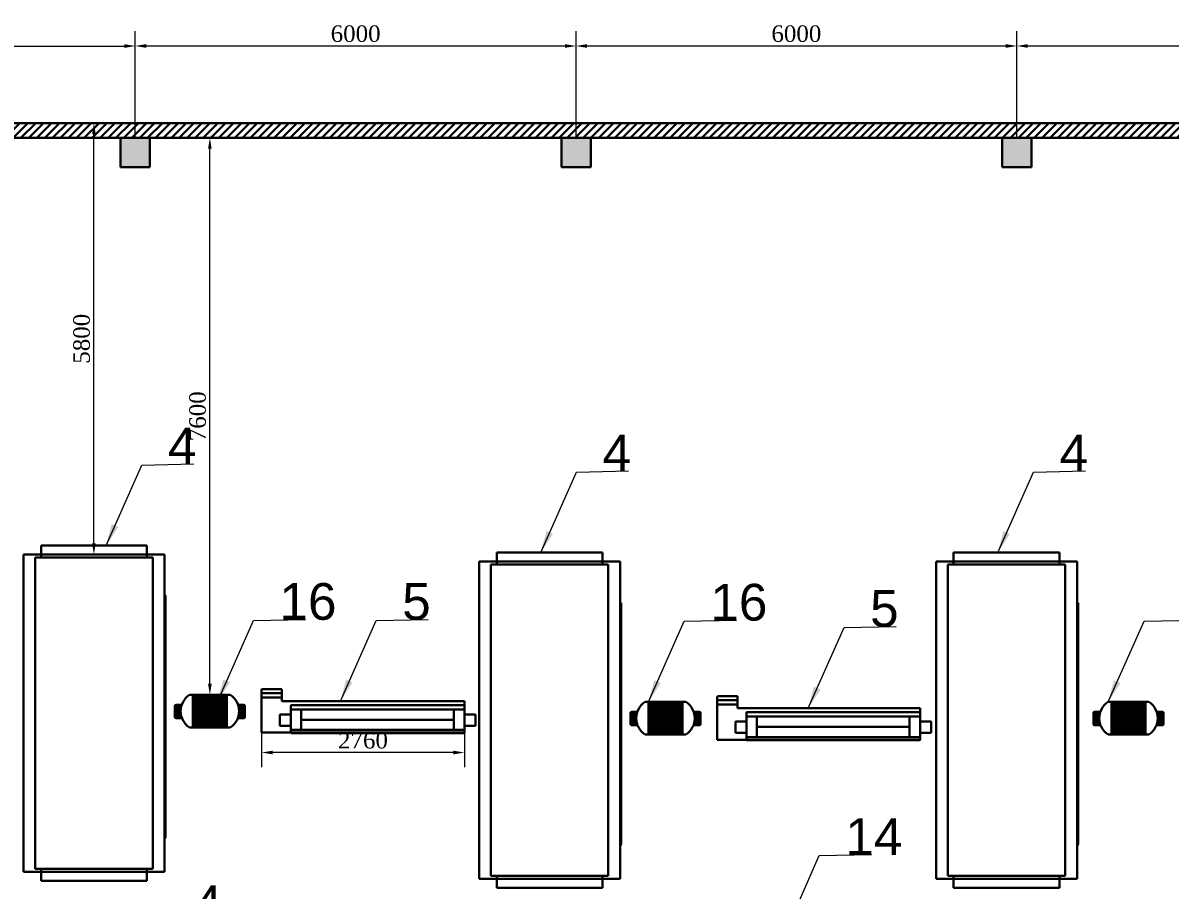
# Model space of a CAD drawing. Header units: millimetres. Extents: x 565698 to 4947426, y -198309 to 524453.
# Drawn here: x 1910777 to 1926393, y 171774 to 183579 of the extents above; entities that cross this region are included whole.
import ezdxf

# ---------------------------------------------------------------- set-up
doc = ezdxf.new("R2010")
doc.units = ezdxf.units.MM
doc.header["$LTSCALE"] = 3
doc.header["$PDMODE"] = 1
doc.layers.get('0').update_dxf_attribs({"lineweight": 30})
for name, color, linetype, lineweight in [('Ghichu', 1, 'Continuous', 15), ('H-nuoc thai', 5, 'Continuous', 53), ('NET CHINH', 5, 'Continuous', 30)]:
    doc.layers.add(name, color=color, linetype=linetype, lineweight=lineweight)
doc.styles.add('350', font='arial.ttf', dxfattribs={"height": 1000})
doc.styles.get("Standard").update_dxf_attribs({"font": ''})
doc.styles.get('Standard').set_extended_font_data('.VnTime')
doc.dimstyles.new('KICH THUOC', dxfattribs={"dimscale": 50, "dimtxt": 4.5, "dimasz": 3, "dimexe": 4, "dimexo": 0, "dimgap": 1, "dimtad": 1, "dimtoh": 1, "dimdec": 0, "dimtxsty": 'Standard', "dimcen": -2.5, "dimclrd": 8, "dimclre": 8, "dimadec": 0, "dimazin": 0, "dimtfac": 1, "dimtdec": 0, "dimtmove": 1, "dimatfit": 1, "dimfxl": 1, "dimlwd": 9, "dimlwe": 9, "dimarcsym": 0})

# ---------------------------------------------------------------- blocks, each defined once
blk = doc.blocks.new('*D461')
at = {"layer": 'Defpoints', "color": 0, "linetype": 'Continuous', "lineweight": 30, "ltscale": 20, "transparency": 16777216}
for p in [(1914026, 173955), (1916786, 173922), (1914026, 173646)]:
    blk.add_point(p, dxfattribs=at)
at = {"layer": 'H-nuoc thai', "color": 8, "linetype": 'Continuous', "lineweight": 9, "ltscale": 20, "transparency": 16777216}
for p, q in [((1914026, 173955), (1914026, 173446)), ((1916786, 173922), (1916786, 173446)), ((1916636, 173646), (1914176, 173646))]:
    blk.add_line(p, q, dxfattribs=at)
at = {"layer": 'H-nuoc thai', "color": 8, "linetype": 'Continuous', "lineweight": 30, "ltscale": 20, "transparency": 16777216}
for points in [[(1914176, 173671), (1914176, 173621), (1914026, 173646)], [(1916636, 173671), (1916636, 173621), (1916786, 173646)]]:
    blk.add_solid(points, dxfattribs=at)
at = {"layer": 'H-nuoc thai', "color": 0, "linetype": 'Continuous', "lineweight": 53, "ltscale": 20, "transparency": 16777216, "insert": (1915406, 173812), "char_height": 225, "attachment_point": 5}
blk.add_mtext('2760', dxfattribs=at)
blk = doc.blocks.new('*D449')
at = {"layer": 'Defpoints', "color": 0, "linetype": 'Continuous', "lineweight": 30, "ltscale": 20, "transparency": 16777216}
for p in [(1912306, 183264), (1906380, 182015), (1912306, 182015)]:
    blk.add_point(p, dxfattribs=at)
at = {"layer": 'H-nuoc thai', "color": 8, "linetype": 'Continuous', "lineweight": 9, "ltscale": 20, "transparency": 16777216}
for p, q in [((1906380, 182015), (1906380, 183464)), ((1912306, 182015), (1912306, 183464)), ((1906530, 183264), (1912156, 183264))]:
    blk.add_line(p, q, dxfattribs=at)
at = {"layer": 'H-nuoc thai', "color": 8, "linetype": 'Continuous', "lineweight": 30, "ltscale": 20, "transparency": 16777216}
for points in [[(1906530, 183289), (1906530, 183239), (1906380, 183264)], [(1912156, 183289), (1912156, 183239), (1912306, 183264)]]:
    blk.add_solid(points, dxfattribs=at)
at = {"layer": 'H-nuoc thai', "color": 0, "linetype": 'Continuous', "lineweight": 30, "ltscale": 20, "transparency": 16777216, "insert": (1909343, 183430), "char_height": 225, "attachment_point": 5}
blk.add_mtext('6000', dxfattribs=at)
blk = doc.blocks.new('*D450')
at = {"layer": 'Defpoints', "color": 0, "linetype": 'Continuous', "lineweight": 30, "ltscale": 20, "transparency": 16777216}
for p in [(1918306, 183265), (1912306, 182015), (1918306, 182015)]:
    blk.add_point(p, dxfattribs=at)
at = {"layer": 'H-nuoc thai', "color": 8, "linetype": 'Continuous', "lineweight": 9, "ltscale": 20, "transparency": 16777216}
for p, q in [((1912306, 182015), (1912306, 183465)), ((1918306, 182015), (1918306, 183465)), ((1912456, 183265), (1918156, 183265))]:
    blk.add_line(p, q, dxfattribs=at)
at = {"layer": 'H-nuoc thai', "color": 8, "linetype": 'Continuous', "lineweight": 30, "ltscale": 20, "transparency": 16777216}
for points in [[(1912456, 183290), (1912456, 183240), (1912306, 183265)], [(1918156, 183290), (1918156, 183240), (1918306, 183265)]]:
    blk.add_solid(points, dxfattribs=at)
at = {"layer": 'H-nuoc thai', "color": 0, "linetype": 'Continuous', "lineweight": 30, "ltscale": 20, "transparency": 16777216, "insert": (1915306, 183431), "char_height": 225, "attachment_point": 5}
blk.add_mtext('6000', dxfattribs=at)
blk = doc.blocks.new('*D445')
at = {"layer": 'Defpoints', "color": 0, "linetype": 'Continuous', "lineweight": 30, "ltscale": 20, "transparency": 16777216}
for p in [(1924306, 183265), (1918306, 182015), (1924306, 182015)]:
    blk.add_point(p, dxfattribs=at)
at = {"layer": 'H-nuoc thai', "color": 8, "linetype": 'Continuous', "lineweight": 9, "ltscale": 20, "transparency": 16777216}
for p, q in [((1918306, 182015), (1918306, 183465)), ((1924306, 182015), (1924306, 183465)), ((1918456, 183265), (1924156, 183265))]:
    blk.add_line(p, q, dxfattribs=at)
at = {"layer": 'H-nuoc thai', "color": 8, "linetype": 'Continuous', "lineweight": 30, "ltscale": 20, "transparency": 16777216}
for points in [[(1918456, 183290), (1918456, 183240), (1918306, 183265)], [(1924156, 183290), (1924156, 183240), (1924306, 183265)]]:
    blk.add_solid(points, dxfattribs=at)
at = {"layer": 'H-nuoc thai', "color": 0, "linetype": 'Continuous', "lineweight": 30, "ltscale": 20, "transparency": 16777216, "insert": (1921306, 183431), "char_height": 225, "attachment_point": 5}
blk.add_mtext('6000', dxfattribs=at)
blk = doc.blocks.new('*D446')
at = {"layer": 'Defpoints', "color": 0, "linetype": 'Continuous', "lineweight": 30, "ltscale": 20, "transparency": 16777216}
for p in [(1930306, 183265), (1924306, 182015), (1930306, 182015)]:
    blk.add_point(p, dxfattribs=at)
at = {"layer": 'H-nuoc thai', "color": 8, "linetype": 'Continuous', "lineweight": 9, "ltscale": 20, "transparency": 16777216}
for p, q in [((1924306, 182015), (1924306, 183465)), ((1930306, 182015), (1930306, 183465)), ((1924456, 183265), (1930156, 183265))]:
    blk.add_line(p, q, dxfattribs=at)
at = {"layer": 'H-nuoc thai', "color": 8, "linetype": 'Continuous', "lineweight": 30, "ltscale": 20, "transparency": 16777216}
for points in [[(1924456, 183290), (1924456, 183240), (1924306, 183265)], [(1930156, 183290), (1930156, 183240), (1930306, 183265)]]:
    blk.add_solid(points, dxfattribs=at)
at = {"layer": 'H-nuoc thai', "color": 0, "linetype": 'Continuous', "lineweight": 30, "ltscale": 20, "transparency": 16777216, "insert": (1927306, 183431), "char_height": 225, "attachment_point": 5}
blk.add_mtext('6000', dxfattribs=at)
blk = doc.blocks.new('*D496')
at = {"layer": 'Defpoints', "color": 0, "linetype": 'Continuous', "lineweight": 30, "ltscale": 20, "transparency": 16777216}
for p in [(1911743, 182215), (1911743, 182215), (1911743, 176342)]:
    blk.add_point(p, dxfattribs=at)
at = {"layer": 'H-nuoc thai', "color": 8, "linetype": 'Continuous', "lineweight": 9, "ltscale": 20, "transparency": 16777216}
for p, q in [((1911743, 182215), (1911543, 182215)), ((1911743, 176492), (1911743, 182065)), ((1911743, 176342), (1911543, 176342))]:
    blk.add_line(p, q, dxfattribs=at)
at = {"layer": 'H-nuoc thai', "color": 8, "linetype": 'Continuous', "lineweight": 30, "ltscale": 20, "transparency": 16777216}
for points in [[(1911718, 182065), (1911768, 182065), (1911743, 182215)], [(1911718, 176492), (1911768, 176492), (1911743, 176342)]]:
    blk.add_solid(points, dxfattribs=at)
at = {"layer": 'H-nuoc thai', "color": 0, "linetype": 'Continuous', "lineweight": 30, "ltscale": 20, "transparency": 16777216, "insert": (1911576, 179279), "char_height": 225, "attachment_point": 5, "rotation": 90}
blk.add_mtext('5800', dxfattribs=at)
blk = doc.blocks.new('*D500')
at = {"layer": 'Defpoints', "color": 0, "linetype": 'Continuous', "lineweight": 30, "ltscale": 20, "transparency": 16777216}
for p in [(1913321, 182015), (1913321, 182015), (1913321, 174432)]:
    blk.add_point(p, dxfattribs=at)
at = {"layer": 'H-nuoc thai', "color": 8, "linetype": 'Continuous', "lineweight": 9, "ltscale": 20, "transparency": 16777216}
for p, q in [((1913321, 182015), (1913121, 182015)), ((1913321, 174582), (1913321, 181865)), ((1913321, 174432), (1913121, 174432))]:
    blk.add_line(p, q, dxfattribs=at)
at = {"layer": 'H-nuoc thai', "color": 8, "linetype": 'Continuous', "lineweight": 30, "ltscale": 20, "transparency": 16777216}
for points in [[(1913296, 181865), (1913346, 181865), (1913321, 182015)], [(1913296, 174582), (1913346, 174582), (1913321, 174432)]]:
    blk.add_solid(points, dxfattribs=at)
at = {"layer": 'H-nuoc thai', "color": 0, "linetype": 'Continuous', "lineweight": 30, "ltscale": 20, "transparency": 16777216, "insert": (1913155, 178224), "char_height": 225, "attachment_point": 5, "rotation": 90}
blk.add_mtext('7600', dxfattribs=at)

msp = doc.modelspace()

# ---------------------------------------------------------------- hatches: boundary and pattern name
at = {"layer": 'H-nuoc thai', "linetype": 'Continuous', "lineweight": 30, "ltscale": 20}
h = msp.add_hatch(dxfattribs=at)
h.set_pattern_fill('ANSI31', scale=24, style=0)
h.paths.add_polyline_path([(1938182, 182214.8), (1887880.3, 182214.8), (1887880.3, 182014.8), (1888380.3, 182014.8), (1938182, 182014.8)])
at = {"layer": 'NET CHINH', "linetype": 'Continuous', "lineweight": 30, "ltscale": 20, "true_color": 0x991b1e}
h = msp.add_hatch(color=244, dxfattribs=at)
h.dxf.hatch_style = 1
h.paths.add_polyline_path([(1952126.9, 164264.8), (1951726.9, 164264.8), (1951726.9, 163864.8), (1952126.9, 163864.8)])
h.paths.add_polyline_path([(1952126.9, 170314.8), (1951726.9, 170314.8), (1951726.9, 169914.8), (1952126.9, 169914.8)])
h.paths.add_polyline_path([(1952126.9, 176364.8), (1951726.9, 176364.8), (1951726.9, 175964.8), (1952126.9, 175964.8)])
h.paths.add_polyline_path([(1951858, 182014.8), (1951458, 182014.8), (1951458, 181614.8), (1951858, 181614.8)])
h.paths.add_polyline_path([(1946486.9, 182014.8), (1946086.9, 182014.8), (1946086.9, 181614.8), (1946486.9, 181614.8)])
h.paths.add_polyline_path([(1941506.1, 182014.8), (1941106.1, 182014.8), (1941106.1, 181614.8), (1941506.1, 181614.8)])
h.paths.add_polyline_path([(1936006.1, 182014.8), (1935806.1, 182014.8), (1935606.1, 182014.8), (1935606.1, 181614.8), (1936006.1, 181614.8)])
h.paths.add_polyline_path([(1930506.1, 182014.8), (1930306.1, 182014.8), (1930106.1, 182014.8), (1930106.1, 181614.8), (1930506.1, 181614.8)])
h.paths.add_polyline_path([(1924506.1, 182014.8), (1924106.1, 182014.8), (1924106.1, 181614.8), (1924506.1, 181614.8)])
h.paths.add_polyline_path([(1918506.1, 182014.8), (1918106.1, 182014.8), (1918106.1, 181614.8), (1918506.1, 181614.8)])
h.paths.add_polyline_path([(1912506.1, 182014.8), (1912106.1, 182014.8), (1912106.1, 181614.8), (1912506.1, 181614.8)])
h.paths.add_polyline_path([(1906580.3, 182014.8), (1906180.3, 182014.8), (1906180.3, 181614.8), (1906580.3, 181614.8)])
h.paths.add_polyline_path([(1900580.3, 182014.8), (1900180.3, 182014.8), (1900180.3, 181614.8), (1900580.3, 181614.8)])
h.paths.add_polyline_path([(1894580.3, 182014.8), (1894180.3, 182014.8), (1894180.3, 181614.8), (1894580.3, 181614.8)])
h.paths.add_polyline_path([(1888580.3, 182014.8), (1888180.3, 182014.8), (1888180.3, 181614.8), (1888580.3, 181614.8)])
h.paths.add_polyline_path([(1888280.3, 176364.8), (1887880.3, 176364.8), (1887880.3, 176164.8), (1887880.3, 175964.8), (1888280.3, 175964.8)])
h.paths.add_polyline_path([(1888280.3, 170314.8), (1887880.3, 170314.8), (1887880.3, 169914.8), (1888280.3, 169914.8)])
h.paths.add_polyline_path([(1888280.3, 164264.8), (1887880.3, 164264.8), (1887880.3, 163864.8), (1888280.3, 163864.8)])

# ---------------------------------------------------------------- linework, layer by layer
at = {"lineweight": 30, "ltscale": 3}
for p, q in [((1912702.8, 176342.3), (1910782.8, 176342.3)), ((1910782.8, 176342.3), (1910782.8, 172022.3)), ((1912222.8, 176463.6), (1911022.8, 176463.6)), ((1911022.8, 176463.6), (1911022.8, 176302.3)), ((1912222.8, 176463.6), (1912462.8, 176463.6)), ((1912462.8, 176302.3), (1912462.8, 176463.6)), ((1912702.8, 172022.3), (1912702.8, 176342.3)), ((1918425.8, 176367.9), (1917225.8, 176367.9)), ((1917225.8, 176367.9), (1917225.8, 176206.6)), ((1918425.8, 176367.9), (1918665.8, 176367.9)), ((1918665.8, 176206.6), (1918665.8, 176367.9)), ((1924647.2, 176367.9), (1923447.2, 176367.9)), ((1923447.2, 176367.9), (1923447.2, 176206.6)), ((1924647.2, 176367.9), (1924887.2, 176367.9)), ((1924887.2, 176206.6), (1924887.2, 176367.9)), ((1910942.8, 172062.3), (1910942.8, 176302.3)), ((1910942.8, 176302.3), (1912542.8, 176302.3)), ((1912542.8, 176302.3), (1912542.8, 172062.3)), ((1918905.8, 176246.6), (1916985.8, 176246.6)), ((1916985.8, 176246.6), (1916985.8, 171926.6)), ((1917145.8, 171966.6), (1917145.8, 176206.6)), ((1917145.8, 176206.6), (1918745.8, 176206.6)), ((1918745.8, 176206.6), (1918745.8, 171966.6)), ((1918905.8, 171926.6), (1918905.8, 176246.6)), ((1925127.2, 176246.6), (1923207.2, 176246.6)), ((1923207.2, 176246.6), (1923207.2, 171926.6)), ((1923367.2, 171966.6), (1923367.2, 176206.6)), ((1923367.2, 176206.6), (1924967.2, 176206.6)), ((1924967.2, 176206.6), (1924967.2, 171966.6)), ((1925127.2, 171926.6), (1925127.2, 176246.6)), ((1912719.3, 175771.7), (1912719.3, 172496.4)), ((1912719.3, 175771.7), (1912719.3, 172496.4)), ((1918922.3, 175676), (1918922.3, 172400.7)), ((1918922.3, 175676), (1918922.3, 172400.7)), ((1925143.6, 175676), (1925143.6, 172400.7)), ((1925143.6, 175676), (1925143.6, 172400.7)), ((1914025.8, 174501), (1914025.8, 173916.8)), ((1914025.8, 174501), (1914025.8, 173916.8)), ((1914299.9, 174452.5), (1914025.8, 174452.5)), ((1914299.9, 174509), (1914033.8, 174509)), ((1914299.9, 174509), (1914033.8, 174509)), ((1914299.9, 174346.9), (1914299.9, 174509)), ((1914299.9, 174346.9), (1914299.9, 174509)), ((1912847.1, 174288.8), (1912935.8, 174288.8)), ((1912847.1, 174288.8), (1912935.8, 174288.8)), ((1912938.2, 174296.1), (1912860.5, 174296.1)), ((1912938.2, 174296.1), (1912860.5, 174296.1)), ((1913046.3, 174432.3), (1913596.2, 174432.3)), ((1913046.3, 174432.3), (1913596.2, 174432.3)), ((1913090.5, 173985.6), (1913090.5, 174432.3)), ((1913090.5, 173985.6), (1913090.5, 174432.3)), ((1913090.5, 174398.7), (1913552.1, 174398.7)), ((1913090.5, 174398.7), (1913552.1, 174398.7)), ((1913090.5, 174367.1), (1913552.1, 174367.1)), ((1913090.5, 174367.1), (1913552.1, 174367.1)), ((1913090.5, 174335.4), (1913552.1, 174335.4)), ((1913090.5, 174335.4), (1913552.1, 174335.4)), ((1913090.5, 174303.8), (1913552.1, 174303.8)), ((1913090.5, 174303.8), (1913552.1, 174303.8)), ((1913552.1, 173985.6), (1913552.1, 174432.3)), ((1913552.1, 173985.6), (1913552.1, 174432.3)), ((1913704.3, 174296.1), (1913782, 174296.1)), ((1913704.3, 174296.1), (1913782, 174296.1)), ((1913795.4, 174288.8), (1913706.7, 174288.8)), ((1913795.4, 174288.8), (1913706.7, 174288.8)), ((1914299.9, 174396.9), (1914025.8, 174396.9)), ((1914299.9, 174396.9), (1914025.8, 174396.9)), ((1916786.1, 174346.9), (1914299.9, 174346.9)), ((1916786.1, 174346.9), (1914299.9, 174346.9)), ((1914423.7, 174232.8), (1914423.7, 174283.9)), ((1914423.7, 174232.8), (1914423.7, 174283.9)), ((1914431.7, 174291.9), (1916778.1, 174291.9)), ((1914431.7, 174291.9), (1916778.1, 174291.9)), ((1916786.1, 173916.8), (1916786.1, 174346.9)), ((1916786.1, 173916.8), (1916786.1, 174346.9)), ((1916786.1, 173916.8), (1916786.1, 174283.9)), ((1916786.1, 173916.8), (1916786.1, 174283.9)), ((1919249.4, 174336.6), (1919799.3, 174336.6)), ((1919249.4, 174336.6), (1919799.3, 174336.6)), ((1919293.5, 173889.8), (1919293.5, 174336.6)), ((1919293.5, 173889.8), (1919293.5, 174336.6)), ((1919293.5, 174303), (1919755.1, 174303)), ((1919293.5, 174303), (1919755.1, 174303)), ((1919755.1, 173889.8), (1919755.1, 174336.6)), ((1919755.1, 173889.8), (1919755.1, 174336.6)), ((1920228.8, 174405.3), (1920228.8, 173821.1)), ((1920228.8, 174405.3), (1920228.8, 173821.1)), ((1920502.9, 174356.8), (1920228.8, 174356.8)), ((1920502.9, 174301.2), (1920228.8, 174301.2)), ((1920502.9, 174301.2), (1920228.8, 174301.2)), ((1920502.9, 174413.3), (1920236.8, 174413.3)), ((1920502.9, 174413.3), (1920236.8, 174413.3)), ((1920502.9, 174251.2), (1920502.9, 174413.3)), ((1920502.9, 174251.2), (1920502.9, 174413.3)), ((1925552.3, 174336.6), (1926102.2, 174336.6)), ((1925552.3, 174336.6), (1926102.2, 174336.6)), ((1925596.4, 173889.8), (1925596.4, 174336.6)), ((1925596.4, 173889.8), (1925596.4, 174336.6)), ((1925596.4, 174303), (1926058, 174303)), ((1925596.4, 174303), (1926058, 174303)), ((1926058, 173889.8), (1926058, 174336.6)), ((1926058, 173889.8), (1926058, 174336.6)), ((1912844.5, 174280.1), (1912844.5, 174129.5)), ((1912844.5, 174262.2), (1912928.9, 174262.2)), ((1912844.5, 174262.2), (1912928.9, 174262.2)), ((1912844.5, 174235.6), (1912924.8, 174235.6)), ((1912844.5, 174235.6), (1912924.8, 174235.6)), ((1912844.5, 174208.9), (1912923.4, 174208.9)), ((1912844.5, 174208.9), (1912923.4, 174208.9)), ((1912844.5, 174182.3), (1912924.8, 174182.3)), ((1912844.5, 174182.3), (1912924.8, 174182.3)), ((1912844.5, 174155.7), (1912928.9, 174155.7)), ((1912844.5, 174155.7), (1912928.9, 174155.7)), ((1912844.5, 174129.1), (1912935.8, 174129.1)), ((1912844.5, 174129.1), (1912935.8, 174129.1)), ((1913090.5, 174272.2), (1913552.1, 174272.2)), ((1913090.5, 174272.2), (1913552.1, 174272.2)), ((1913090.5, 174240.6), (1913552.1, 174240.6)), ((1913090.5, 174240.6), (1913552.1, 174240.6)), ((1913090.5, 174208.9), (1913552.1, 174208.9)), ((1913090.5, 174208.9), (1913552.1, 174208.9)), ((1913090.5, 174177.3), (1913552.1, 174177.3)), ((1913090.5, 174177.3), (1913552.1, 174177.3)), ((1913090.5, 174145.7), (1913552.1, 174145.7)), ((1913090.5, 174145.7), (1913552.1, 174145.7)), ((1913798, 174129.1), (1913706.7, 174129.1)), ((1913798, 174129.1), (1913706.7, 174129.1)), ((1913798, 174262.2), (1913713.7, 174262.2)), ((1913798, 174262.2), (1913713.7, 174262.2)), ((1913798, 174155.7), (1913713.7, 174155.7)), ((1913798, 174155.7), (1913713.7, 174155.7)), ((1913798, 174235.6), (1913717.7, 174235.6)), ((1913798, 174235.6), (1913717.7, 174235.6)), ((1913798, 174182.3), (1913717.7, 174182.3)), ((1913798, 174182.3), (1913717.7, 174182.3)), ((1913798, 174208.9), (1913719.1, 174208.9)), ((1913798, 174208.9), (1913719.1, 174208.9)), ((1913798, 174280.1), (1913798, 174129.5)), ((1913798, 174280.1), (1913798, 174129.5)), ((1914423.7, 174164.7), (1914272.2, 174164.7)), ((1914272.2, 174164.7), (1914272.2, 174008.5)), ((1914423.7, 174164.7), (1914272.2, 174164.7)), ((1914272.2, 174164.7), (1914272.2, 174008.5)), ((1914423.7, 174232.8), (1914423.7, 173916.8)), ((1916786.1, 174232.8), (1914423.7, 174232.8)), ((1914423.7, 174232.8), (1914423.7, 173916.8)), ((1916786.1, 174232.8), (1914423.7, 174232.8)), ((1914565.7, 174232.8), (1914565.7, 173952.8)), ((1914565.7, 174232.8), (1914565.7, 173952.8)), ((1916644.1, 174232.8), (1916644.1, 173952.8)), ((1916644.1, 174232.8), (1916644.1, 173952.8)), ((1916786.1, 174164.7), (1916937.7, 174164.7)), ((1916786.1, 174164.7), (1916937.7, 174164.7)), ((1916937.7, 174164.7), (1916937.7, 174008.5)), ((1916937.7, 174164.7), (1916937.7, 174008.5)), ((1916937.7, 174164.7), (1916937.7, 174008.5)), ((1916937.7, 174164.7), (1916937.7, 174008.5)), ((1919047.6, 174184.4), (1919047.6, 174033.8)), ((1919047.6, 174166.5), (1919131.9, 174166.5)), ((1919047.6, 174166.5), (1919131.9, 174166.5)), ((1919047.6, 174139.8), (1919127.9, 174139.8)), ((1919047.6, 174139.8), (1919127.9, 174139.8)), ((1919050.2, 174193.1), (1919138.9, 174193.1)), ((1919050.2, 174193.1), (1919138.9, 174193.1)), ((1919141.3, 174200.4), (1919063.6, 174200.4)), ((1919141.3, 174200.4), (1919063.6, 174200.4)), ((1919293.5, 174271.3), (1919755.1, 174271.3)), ((1919293.5, 174271.3), (1919755.1, 174271.3)), ((1919293.5, 174239.7), (1919755.1, 174239.7)), ((1919293.5, 174239.7), (1919755.1, 174239.7)), ((1919293.5, 174208.1), (1919755.1, 174208.1)), ((1919293.5, 174208.1), (1919755.1, 174208.1)), ((1919293.5, 174176.5), (1919755.1, 174176.5)), ((1919293.5, 174176.5), (1919755.1, 174176.5)), ((1919293.5, 174144.8), (1919755.1, 174144.8)), ((1919293.5, 174144.8), (1919755.1, 174144.8)), ((1919907.4, 174200.4), (1919985.1, 174200.4)), ((1919907.4, 174200.4), (1919985.1, 174200.4)), ((1919998.5, 174193.1), (1919909.8, 174193.1)), ((1919998.5, 174193.1), (1919909.8, 174193.1)), ((1920001.1, 174166.5), (1919916.7, 174166.5)), ((1920001.1, 174166.5), (1919916.7, 174166.5)), ((1920001.1, 174139.8), (1919920.8, 174139.8)), ((1920001.1, 174139.8), (1919920.8, 174139.8)), ((1920001.1, 174184.4), (1920001.1, 174033.8)), ((1920001.1, 174184.4), (1920001.1, 174033.8)), ((1922989.2, 174251.2), (1920502.9, 174251.2)), ((1922989.2, 174251.2), (1920502.9, 174251.2)), ((1920626.8, 174137.1), (1920626.8, 174188.2)), ((1920626.8, 174137.1), (1920626.8, 174188.2)), ((1920626.8, 174137.1), (1920626.8, 173821.1)), ((1922989.2, 174137.1), (1920626.8, 174137.1)), ((1920626.8, 174137.1), (1920626.8, 173821.1)), ((1922989.2, 174137.1), (1920626.8, 174137.1)), ((1920634.8, 174196.2), (1922981.2, 174196.2)), ((1920634.8, 174196.2), (1922981.2, 174196.2)), ((1920768.8, 174137.1), (1920768.8, 173857.1)), ((1920768.8, 174137.1), (1920768.8, 173857.1)), ((1922847.2, 174137.1), (1922847.2, 173857.1)), ((1922847.2, 174137.1), (1922847.2, 173857.1)), ((1922989.2, 173821.1), (1922989.2, 174251.2)), ((1922989.2, 173821.1), (1922989.2, 174251.2)), ((1922989.2, 173821.1), (1922989.2, 174188.2)), ((1922989.2, 173821.1), (1922989.2, 174188.2)), ((1925350.5, 174184.4), (1925350.5, 174033.8)), ((1925350.5, 174166.5), (1925434.8, 174166.5)), ((1925350.5, 174166.5), (1925434.8, 174166.5)), ((1925350.5, 174139.8), (1925430.7, 174139.8)), ((1925350.5, 174139.8), (1925430.7, 174139.8)), ((1925353.1, 174193.1), (1925441.8, 174193.1)), ((1925353.1, 174193.1), (1925441.8, 174193.1)), ((1925444.2, 174200.4), (1925366.5, 174200.4)), ((1925444.2, 174200.4), (1925366.5, 174200.4)), ((1925596.4, 174271.3), (1926058, 174271.3)), ((1925596.4, 174271.3), (1926058, 174271.3)), ((1925596.4, 174239.7), (1926058, 174239.7)), ((1925596.4, 174239.7), (1926058, 174239.7)), ((1925596.4, 174208.1), (1926058, 174208.1)), ((1925596.4, 174208.1), (1926058, 174208.1)), ((1925596.4, 174176.5), (1926058, 174176.5)), ((1925596.4, 174176.5), (1926058, 174176.5)), ((1925596.4, 174144.8), (1926058, 174144.8)), ((1925596.4, 174144.8), (1926058, 174144.8)), ((1926210.3, 174200.4), (1926288, 174200.4)), ((1926210.3, 174200.4), (1926288, 174200.4)), ((1926301.4, 174193.1), (1926212.7, 174193.1)), ((1926301.4, 174193.1), (1926212.7, 174193.1)), ((1926304, 174166.5), (1926219.6, 174166.5)), ((1926304, 174166.5), (1926219.6, 174166.5)), ((1926304, 174139.8), (1926223.7, 174139.8)), ((1926304, 174139.8), (1926223.7, 174139.8)), ((1926304, 174184.4), (1926304, 174033.8)), ((1926304, 174184.4), (1926304, 174033.8)), ((1912860.4, 174113.5), (1912941.4, 174113.2)), ((1912860.4, 174113.5), (1912941.4, 174113.2)), ((1913596.2, 173985.6), (1913046.3, 173985.6)), ((1913596.2, 173985.6), (1913046.3, 173985.6)), ((1913090.5, 174114.1), (1913552.1, 174114.1)), ((1913090.5, 174114.1), (1913552.1, 174114.1)), ((1913090.5, 174082.4), (1913552.1, 174082.4)), ((1913090.5, 174082.4), (1913552.1, 174082.4)), ((1913090.5, 174050.8), (1913552.1, 174050.8)), ((1913090.5, 174050.8), (1913552.1, 174050.8)), ((1913090.5, 174019.2), (1913552.1, 174019.2)), ((1913090.5, 174019.2), (1913552.1, 174019.2)), ((1913782.1, 174113.5), (1913701.1, 174113.2)), ((1913782.1, 174113.5), (1913701.1, 174113.2)), ((1914272.2, 174008.5), (1914423.7, 174008.5)), ((1914272.2, 174008.5), (1914423.7, 174008.5)), ((1914565.7, 174092.8), (1916644.1, 174092.8)), ((1914565.7, 174092.8), (1916644.1, 174092.8)), ((1916937.7, 174008.5), (1916786.1, 174008.5)), ((1916937.7, 174008.5), (1916786.1, 174008.5)), ((1919047.6, 174113.2), (1919126.5, 174113.2)), ((1919047.6, 174113.2), (1919126.5, 174113.2)), ((1919047.6, 174086.6), (1919127.9, 174086.6)), ((1919047.6, 174086.6), (1919127.9, 174086.6)), ((1919047.6, 174060), (1919131.9, 174060)), ((1919047.6, 174060), (1919131.9, 174060)), ((1919047.6, 174033.3), (1919138.9, 174033.3)), ((1919047.6, 174033.3), (1919138.9, 174033.3)), ((1919063.5, 174017.8), (1919144.5, 174017.5)), ((1919063.5, 174017.8), (1919144.5, 174017.5)), ((1919293.5, 174113.2), (1919755.1, 174113.2)), ((1919293.5, 174113.2), (1919755.1, 174113.2)), ((1919293.5, 174081.6), (1919755.1, 174081.6)), ((1919293.5, 174081.6), (1919755.1, 174081.6)), ((1919293.5, 174050), (1919755.1, 174050)), ((1919293.5, 174050), (1919755.1, 174050)), ((1919293.5, 174018.3), (1919755.1, 174018.3)), ((1919293.5, 174018.3), (1919755.1, 174018.3)), ((1919293.5, 173986.7), (1919755.1, 173986.7)), ((1919293.5, 173986.7), (1919755.1, 173986.7)), ((1919985.1, 174017.8), (1919904.2, 174017.5)), ((1919985.1, 174017.8), (1919904.2, 174017.5)), ((1920001.1, 174033.3), (1919909.8, 174033.3)), ((1920001.1, 174033.3), (1919909.8, 174033.3)), ((1920001.1, 174060), (1919916.7, 174060)), ((1920001.1, 174060), (1919916.7, 174060)), ((1920001.1, 174086.6), (1919920.8, 174086.6)), ((1920001.1, 174086.6), (1919920.8, 174086.6)), ((1920001.1, 174113.2), (1919922.2, 174113.2)), ((1920001.1, 174113.2), (1919922.2, 174113.2)), ((1920626.8, 174069), (1920475.2, 174069)), ((1920475.2, 174069), (1920475.2, 173912.7)), ((1920626.8, 174069), (1920475.2, 174069)), ((1920475.2, 174069), (1920475.2, 173912.7)), ((1920768.8, 173997.1), (1922847.2, 173997.1)), ((1920768.8, 173997.1), (1922847.2, 173997.1)), ((1922989.2, 174069), (1923140.7, 174069)), ((1922989.2, 174069), (1923140.7, 174069)), ((1923140.7, 174069), (1923140.7, 173912.7)), ((1923140.7, 174069), (1923140.7, 173912.7)), ((1925350.5, 174113.2), (1925429.4, 174113.2)), ((1925350.5, 174113.2), (1925429.4, 174113.2)), ((1925350.5, 174086.6), (1925430.7, 174086.6)), ((1925350.5, 174086.6), (1925430.7, 174086.6)), ((1925350.5, 174060), (1925434.8, 174060)), ((1925350.5, 174060), (1925434.8, 174060)), ((1925350.5, 174033.3), (1925441.8, 174033.3)), ((1925350.5, 174033.3), (1925441.8, 174033.3)), ((1925366.4, 174017.8), (1925447.3, 174017.5)), ((1925366.4, 174017.8), (1925447.3, 174017.5)), ((1925596.4, 174113.2), (1926058, 174113.2)), ((1925596.4, 174113.2), (1926058, 174113.2)), ((1925596.4, 174081.6), (1926058, 174081.6)), ((1925596.4, 174081.6), (1926058, 174081.6)), ((1925596.4, 174050), (1926058, 174050)), ((1925596.4, 174050), (1926058, 174050)), ((1925596.4, 174018.3), (1926058, 174018.3)), ((1925596.4, 174018.3), (1926058, 174018.3)), ((1925596.4, 173986.7), (1926058, 173986.7)), ((1925596.4, 173986.7), (1926058, 173986.7)), ((1926288, 174017.8), (1926207.1, 174017.5)), ((1926288, 174017.8), (1926207.1, 174017.5)), ((1926304, 174033.3), (1926212.7, 174033.3)), ((1926304, 174033.3), (1926212.7, 174033.3)), ((1926304, 174060), (1926219.6, 174060)), ((1926304, 174060), (1926219.6, 174060)), ((1926304, 174086.6), (1926223.7, 174086.6)), ((1926304, 174086.6), (1926223.7, 174086.6)), ((1926304, 174113.2), (1926225, 174113.2)), ((1926304, 174113.2), (1926225, 174113.2)), ((1914025.8, 173916.8), (1916786.1, 173916.8)), ((1914025.8, 173916.8), (1916786.1, 173916.8)), ((1914423.7, 173952.8), (1916786.1, 173952.8)), ((1914423.7, 173952.8), (1916786.1, 173952.8)), ((1914431.7, 173908.8), (1916778.1, 173908.8)), ((1914431.7, 173908.8), (1916778.1, 173908.8)), ((1919799.3, 173889.8), (1919249.4, 173889.8)), ((1919799.3, 173889.8), (1919249.4, 173889.8)), ((1919293.5, 173955.1), (1919755.1, 173955.1)), ((1919293.5, 173955.1), (1919755.1, 173955.1)), ((1919293.5, 173923.5), (1919755.1, 173923.5)), ((1919293.5, 173923.5), (1919755.1, 173923.5)), ((1920228.8, 173821.1), (1922989.2, 173821.1)), ((1920228.8, 173821.1), (1922989.2, 173821.1)), ((1920475.2, 173912.7), (1920626.8, 173912.7)), ((1920475.2, 173912.7), (1920626.8, 173912.7)), ((1920626.8, 173857.1), (1922989.2, 173857.1)), ((1920626.8, 173857.1), (1922989.2, 173857.1)), ((1920634.8, 173813.1), (1922981.2, 173813.1)), ((1920634.8, 173813.1), (1922981.2, 173813.1)), ((1923140.7, 173912.7), (1922989.2, 173912.7)), ((1923140.7, 173912.7), (1922989.2, 173912.7)), ((1926102.2, 173889.8), (1925552.3, 173889.8)), ((1926102.2, 173889.8), (1925552.3, 173889.8)), ((1925596.4, 173955.1), (1926058, 173955.1)), ((1925596.4, 173955.1), (1926058, 173955.1)), ((1925596.4, 173923.5), (1926058, 173923.5)), ((1925596.4, 173923.5), (1926058, 173923.5)), ((1910782.8, 172022.3), (1912702.8, 172022.3)), ((1911022.8, 171901), (1911022.8, 172062.3)), ((1912462.8, 172062.3), (1912462.8, 171901)), ((1917225.8, 171805.3), (1917225.8, 171966.6)), ((1918665.8, 171966.6), (1918665.8, 171805.3)), ((1923447.2, 171805.3), (1923447.2, 171966.6)), ((1924887.2, 171966.6), (1924887.2, 171805.3)), ((1912222.8, 171901), (1911022.8, 171901)), ((1912222.8, 171901), (1912462.8, 171901)), ((1916985.8, 171926.6), (1918905.8, 171926.6)), ((1918425.8, 171805.3), (1917225.8, 171805.3)), ((1918425.8, 171805.3), (1918665.8, 171805.3)), ((1923207.2, 171926.6), (1925127.2, 171926.6)), ((1924647.2, 171805.3), (1923447.2, 171805.3)), ((1924647.2, 171805.3), (1924887.2, 171805.3))]:
    msp.add_line(p, q, dxfattribs=at)
for centre, radius, start, end in [((1912727.3, 175771.7), 8, 90, 180), ((1912727.3, 175771.7), 8, 90, 180), ((1918930.3, 175676), 8, 90, 180), ((1918930.3, 175676), 8, 90, 180), ((1925151.6, 175676), 8, 90, 180), ((1925151.6, 175676), 8, 90, 180), ((1914033.8, 174501), 8, 90, 180), ((1914033.8, 174501), 8, 90, 180), ((1912860.5, 174280.1), 16, 90, 180), ((1913187.9, 174208.9), 264.5, 122.37846, 237.62154), ((1913187.9, 174208.9), 264.5, 122.37846, 237.62154), ((1913454.6, 174208.9), 264.5, 302.37846, 57.62154), ((1913454.6, 174208.9), 264.5, 302.37846, 57.62154), ((1913782, 174280.1), 16, 0, 90), ((1913782, 174280.1), 16, 0, 90), ((1914431.7, 174283.9), 8, 90, 180), ((1914431.7, 174283.9), 8, 90, 180), ((1916778.1, 174283.9), 8, 0, 90), ((1916778.1, 174283.9), 8, 0, 90), ((1919391, 174113.2), 264.5, 122.37846, 237.62154), ((1919391, 174113.2), 264.5, 122.37846, 237.62154), ((1919657.7, 174113.2), 264.5, 302.37846, 57.62154), ((1919657.7, 174113.2), 264.5, 302.37846, 57.62154), ((1920236.8, 174405.3), 8, 90, 180), ((1920236.8, 174405.3), 8, 90, 180), ((1925693.9, 174113.2), 264.5, 122.37846, 237.62154), ((1925693.9, 174113.2), 264.5, 122.37846, 237.62154), ((1925960.5, 174113.2), 264.5, 302.37846, 57.62154), ((1925960.5, 174113.2), 264.5, 302.37846, 57.62154), ((1912860.5, 174129.5), 16, 180, 269.77261), ((1913782, 174129.5), 16, 270.22739, 0), ((1913782, 174129.5), 16, 270.22739, 0), ((1919063.6, 174184.4), 16, 90, 180), ((1919985.1, 174184.4), 16, 0, 90), ((1919985.1, 174184.4), 16, 0, 90), ((1920634.8, 174188.2), 8, 90, 180), ((1920634.8, 174188.2), 8, 90, 180), ((1922981.2, 174188.2), 8, 0, 90), ((1922981.2, 174188.2), 8, 0, 90), ((1925366.5, 174184.4), 16, 90, 180), ((1926288, 174184.4), 16, 0, 90), ((1926288, 174184.4), 16, 0, 90), ((1919063.6, 174033.8), 16, 180, 269.77261), ((1919985.1, 174033.8), 16, 270.22739, 0), ((1919985.1, 174033.8), 16, 270.22739, 0), ((1925366.5, 174033.8), 16, 180, 269.77261), ((1926288, 174033.8), 16, 270.22739, 0), ((1926288, 174033.8), 16, 270.22739, 0), ((1914431.7, 173916.8), 8, 180, 270), ((1914431.7, 173916.8), 8, 180, 270), ((1916778.1, 173916.8), 8, 270, 0), ((1916778.1, 173916.8), 8, 270, 0), ((1920634.8, 173821.1), 8, 180, 270), ((1920634.8, 173821.1), 8, 180, 270), ((1922981.2, 173821.1), 8, 270, 0), ((1922981.2, 173821.1), 8, 270, 0), ((1912727.3, 172496.4), 8, 180, 269.77261), ((1912727.3, 172496.4), 8, 180, 269.77261), ((1918930.3, 172400.7), 8, 180, 269.77261), ((1918930.3, 172400.7), 8, 180, 269.77261), ((1925151.6, 172400.7), 8, 180, 269.77261), ((1925151.6, 172400.7), 8, 180, 269.77261)]:
    msp.add_arc(centre, radius, start, end, dxfattribs=at)
at = {"layer": 'Ghichu', "color": 0, "lineweight": 30, "ltscale": 3}
for p, q in [((1910942.8, 172062.3), (1912542.8, 172062.3)), ((1917145.8, 171966.6), (1918745.8, 171966.6)), ((1923367.2, 171966.6), (1924967.2, 171966.6))]:
    msp.add_line(p, q, dxfattribs=at)
at = {"layer": 'H-nuoc thai', "color": 7, "linetype": 'Continuous', "lineweight": 30, "ltscale": 20}
for p, q in [((1887680.3, 182214.8), (1938182, 182214.8)), ((1942903.5, 182014.8), (1888180.3, 182014.8)), ((1912506.1, 182014.8), (1912106.1, 182014.8)), ((1912106.1, 182014.8), (1912106.1, 181614.8)), ((1912506.1, 181614.8), (1912506.1, 182014.8)), ((1918506.1, 182014.8), (1918106.1, 182014.8)), ((1918106.1, 182014.8), (1918106.1, 181614.8)), ((1918506.1, 181614.8), (1918506.1, 182014.8)), ((1924506.1, 182014.8), (1924106.1, 182014.8)), ((1924106.1, 182014.8), (1924106.1, 181614.8)), ((1924506.1, 181614.8), (1924506.1, 182014.8)), ((1912106.1, 181614.8), (1912506.1, 181614.8)), ((1918106.1, 181614.8), (1918506.1, 181614.8)), ((1924106.1, 181614.8), (1924506.1, 181614.8))]:
    msp.add_line(p, q, dxfattribs=at)

# ---------------------------------------------------------------- texts
at = {"layer": 'H-nuoc thai', "color": 7, "linetype": 'Continuous', "lineweight": 30, "ltscale": 20, "char_height": 500, "attachment_point": 1, "style": '350'}
for s, insert in [('4', (1912750.2, 178069.6)), ('4', (1918666.8, 177973.9)), ('4', (1924888.2, 177973.9)), ('16', (1914268.8, 175952.9)), ('5', (1915939.7, 175952.9)), ('16', (1920134.5, 175942.6)), ('5', (1922309.3, 175857.2)), ('14', (1921972.7, 172751.9)), ('4', (1913099.5, 171837.8))]:
    msp.add_mtext_dynamic_manual_height_columns(s, width=476.278, gutter_width=5000, heights=[0], dxfattribs=dict(at, insert=insert))

# ---------------------------------------------------------------- dimensions: what is measured, and where the dimension line sits
at = {"layer": 'H-nuoc thai', "color": 7, "linetype": 'Continuous', "lineweight": 30, "ltscale": 20}
dim = msp.add_linear_dim(base=(1912306.1, 183263.8), p1=(1906380.3, 182014.8), p2=(1912306.1, 182014.8), text='6000', dimstyle='KICH THUOC', dxfattribs=at)
dim.commit()
dim.dimension.update_dxf_attribs({"geometry": '*D449', "text_midpoint": (1909343.2, 183429.7)})
for base, p1, p2, picture, middle in [((1918306.1, 183265), (1912306.1, 182014.8), (1918306.1, 182014.8), '*D450', (1915306.1, 183430.9)), ((1924306.1, 183265), (1918306.1, 182014.8), (1924306.1, 182014.8), '*D445', (1921306.1, 183430.9)), ((1930306.1, 183265), (1924306.1, 182014.8), (1930306.1, 182014.8), '*D446', (1927306.1, 183430.9))]:
    dim = msp.add_linear_dim(base=base, p1=p1, p2=p2, dimstyle='KICH THUOC', dxfattribs=at)
    dim.commit()
    dim.dimension.update_dxf_attribs({"geometry": picture, "text_midpoint": middle})
for base, p1, p2, text, picture, middle in [((1911742.8, 182214.8), (1911742.8, 176342.3), (1911742.8, 182214.8), '5800', '*D496', (1911575.9, 179278.5)), ((1913321.3, 182014.8), (1913321.3, 174432.3), (1913321.3, 182014.8), '7600', '*D500', (1913155.3, 178223.5))]:
    dim = msp.add_linear_dim(base=base, p1=p1, p2=p2, angle=90, text=text, dimstyle='KICH THUOC', dxfattribs=at)
    dim.commit()
    dim.dimension.update_dxf_attribs({"geometry": picture, "text_midpoint": middle})
at = {"layer": 'H-nuoc thai', "color": 7, "linetype": 'Continuous', "lineweight": 53, "ltscale": 20}
dim = msp.add_linear_dim(base=(1914025.8, 173645.9), p1=(1916786.1, 173922.4), p2=(1914025.8, 173954.7), dimstyle='KICH THUOC', dxfattribs=at)
dim.commit()
dim.dimension.update_dxf_attribs({"geometry": '*D461', "text_midpoint": (1915405.9, 173811.8)})

# ---------------------------------------------------------------- leaders
at = {"layer": 'H-nuoc thai', "color": 7, "linetype": 'Continuous', "lineweight": 30, "ltscale": 20}
for points in [[(1911909.2, 176463.6), (1912395.6, 177560.1), (1913104.8, 177575.1)], [(1917825.8, 176367.9), (1918312.3, 177464.3), (1919021.4, 177479.4)], [(1924047.2, 176367.9), (1924533.6, 177464.3), (1925242.7, 177479.4)], [(1913427.8, 174346.9), (1913914.2, 175443.3), (1914623.3, 175458.4)], [(1915098.7, 174346.9), (1915585.1, 175443.3), (1916294.3, 175458.4)], [(1919293.5, 174336.6), (1919780, 175433), (1920489.1, 175448.1)], [(1925552.3, 174336.6), (1926038.7, 175433), (1926747.8, 175448.1)], [(1921468.3, 174251.2), (1921954.7, 175347.6), (1922663.9, 175362.7)], [(1921131.7, 171145.9), (1921618.1, 172242.3), (1922327.2, 172257.4)]]:
    msp.add_leader(points, dimstyle='KICH THUOC', override={"dimasz": 6, "dimgap": 1, "dimtad": 0}, dxfattribs=at)

doc.saveas('drawing.dxf')
